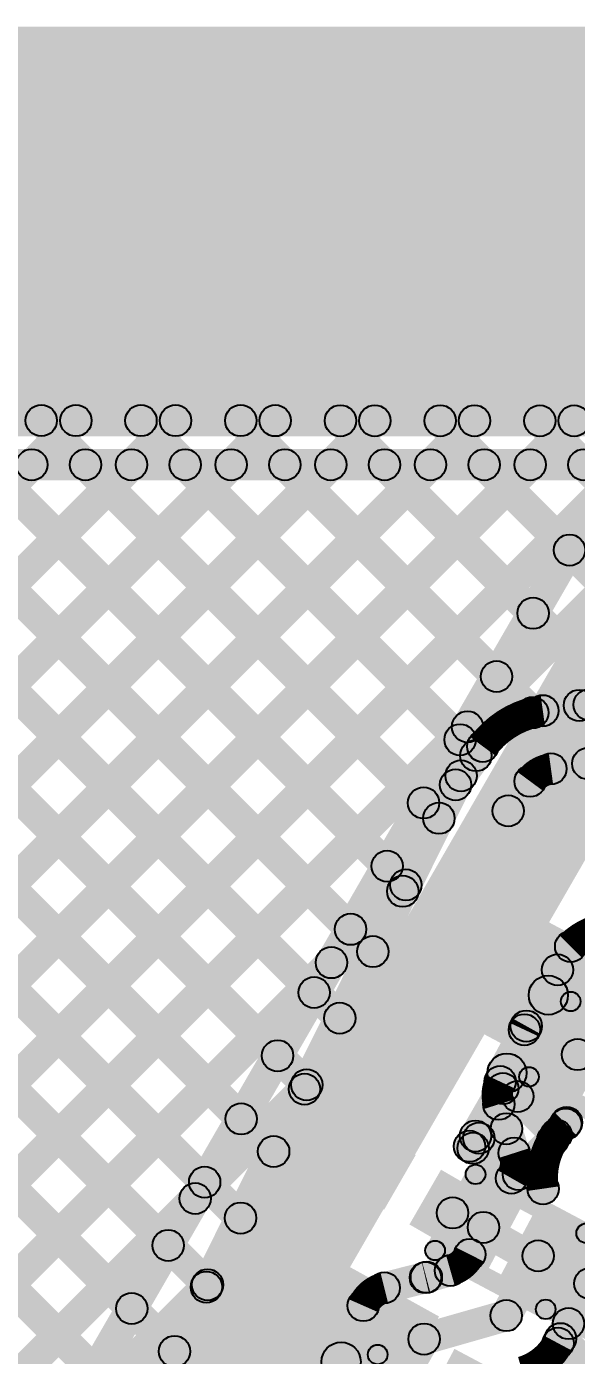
# Model space of a CAD drawing. Header units: millimetres. Extents: x 2.72 to 4.82, y 2.46 to 3.29.
# Drawn here: x 3.0974 to 3.2379, y 2.9477 to 3.287 of the extents above; entities that cross this region are included whole.
import ezdxf

# ---------------------------------------------------------------- set-up
doc = ezdxf.new("R2010")
doc.units = ezdxf.units.MM
doc.header["$MEASUREMENT"] = 0
for name, color, linetype in [('BottomLayer', 5, 'Continuous'), ('BottomPaste', 16, 'Continuous'), ('BottomSolder', 6, 'Continuous'), ('TopLayer', 1, 'Continuous'), ('TopOverlay', 2, 'Continuous'), ('TopPaste', 8, 'Continuous'), ('TopSolder', 216, 'Continuous')]:
    doc.layers.add(name, color=color, linetype=linetype)

# ---------------------------------------------------------------- blocks, each defined once
blk = doc.blocks.new('CAP_0201_B_29')
at = {"layer": 'BottomLayer'}
for points in [[(-0.01772, 0.00591), (-0.00591, 0.00591), (-0.00591, -0.00591), (-0.01772, -0.00591)], [(0.00591, 0.00591), (0.01772, 0.00591), (0.01772, -0.00591), (0.00591, -0.00591)]]:
    blk.add_hatch(color=5, dxfattribs=at).paths.add_polyline_path(points)
at = {"layer": 'BottomPaste'}
for points in [[(-0.01772, 0.00591), (-0.00591, 0.00591), (-0.00591, -0.00591), (-0.01772, -0.00591)], [(0.00591, 0.00591), (0.01772, 0.00591), (0.01772, -0.00591), (0.00591, -0.00591)]]:
    blk.add_hatch(color=16, dxfattribs=at).paths.add_polyline_path(points)
at = {"layer": 'BottomSolder'}
for points in [[(-0.01988, 0.00807), (-0.00374, 0.00807), (-0.00374, -0.00807), (-0.01988, -0.00807)], [(0.00374, 0.00807), (0.01988, 0.00807), (0.01988, -0.00807), (0.00374, -0.00807)]]:
    blk.add_hatch(color=6, dxfattribs=at).paths.add_polyline_path(points)
blk = doc.blocks.new('CAP_0201_B_30')
at = {"layer": 'BottomLayer'}
for points in [[(-0.01772, 0.00591), (-0.00591, 0.00591), (-0.00591, -0.00591), (-0.01772, -0.00591)], [(0.00591, 0.00591), (0.01772, 0.00591), (0.01772, -0.00591), (0.00591, -0.00591)]]:
    blk.add_hatch(color=5, dxfattribs=at).paths.add_polyline_path(points)
at = {"layer": 'BottomPaste'}
for points in [[(-0.01772, 0.00591), (-0.00591, 0.00591), (-0.00591, -0.00591), (-0.01772, -0.00591)], [(0.00591, 0.00591), (0.01772, 0.00591), (0.01772, -0.00591), (0.00591, -0.00591)]]:
    blk.add_hatch(color=16, dxfattribs=at).paths.add_polyline_path(points)
at = {"layer": 'BottomSolder'}
for points in [[(-0.01988, 0.00807), (-0.00374, 0.00807), (-0.00374, -0.00807), (-0.01988, -0.00807)], [(0.00374, 0.00807), (0.01988, 0.00807), (0.01988, -0.00807), (0.00374, -0.00807)]]:
    blk.add_hatch(color=6, dxfattribs=at).paths.add_polyline_path(points)
blk = doc.blocks.new('R__0402_B_65')
at = {"layer": 'BottomLayer'}
for points in [[(-0.0095, 0.0125), (-0.0095, -0.0125), (-0.0275, -0.0125), (-0.0275, 0.0125)], [(0.0275, 0.0125), (0.0275, -0.0125), (0.0095, -0.0125), (0.0095, 0.0125)]]:
    blk.add_hatch(color=5, dxfattribs=at).paths.add_polyline_path(points)
at = {"layer": 'BottomPaste'}
for points in [[(-0.0095, 0.0125), (-0.0095, -0.0125), (-0.0275, -0.0125), (-0.0275, 0.0125)], [(0.0275, 0.0125), (0.0275, -0.0125), (0.0095, -0.0125), (0.0095, 0.0125)]]:
    blk.add_hatch(color=16, dxfattribs=at).paths.add_polyline_path(points)
at = {"layer": 'BottomSolder'}
for points in [[(-0.0055, 0.0165), (-0.0055, -0.0165), (-0.0315, -0.0165), (-0.0315, 0.0165)], [(0.0315, 0.0165), (0.0315, -0.0165), (0.0055, -0.0165), (0.0055, 0.0165)]]:
    blk.add_hatch(color=6, dxfattribs=at).paths.add_polyline_path(points)
blk = doc.blocks.new('R__0402_B_66')
at = {"layer": 'BottomLayer'}
for points in [[(-0.0095, 0.0125), (-0.0095, -0.0125), (-0.0275, -0.0125), (-0.0275, 0.0125)], [(0.0275, 0.0125), (0.0275, -0.0125), (0.0095, -0.0125), (0.0095, 0.0125)]]:
    blk.add_hatch(color=5, dxfattribs=at).paths.add_polyline_path(points)
at = {"layer": 'BottomPaste'}
for points in [[(-0.0095, 0.0125), (-0.0095, -0.0125), (-0.0275, -0.0125), (-0.0275, 0.0125)], [(0.0275, 0.0125), (0.0275, -0.0125), (0.0095, -0.0125), (0.0095, 0.0125)]]:
    blk.add_hatch(color=16, dxfattribs=at).paths.add_polyline_path(points)
at = {"layer": 'BottomSolder'}
for points in [[(-0.0055, 0.0165), (-0.0055, -0.0165), (-0.0315, -0.0165), (-0.0315, 0.0165)], [(0.0315, 0.0165), (0.0315, -0.0165), (0.0055, -0.0165), (0.0055, 0.0165)]]:
    blk.add_hatch(color=6, dxfattribs=at).paths.add_polyline_path(points)
blk = doc.blocks.new('LED_0201_129')
at = {"layer": 'TopLayer'}
for points in [[(-0.01181, 0.00689), (-0.00394, 0.00689), (-0.00394, -0.00689), (-0.01181, -0.00689)], [(0.00394, 0.00689), (0.01181, 0.00689), (0.01181, -0.00689), (0.00394, -0.00689)]]:
    blk.add_hatch(color=1, dxfattribs=at).paths.add_polyline_path(points)
at = {"layer": 'TopOverlay'}
h = blk.add_hatch(color=2, dxfattribs=at)
edge = h.paths.add_edge_path()
edge.add_arc((-0.016, 0.011), 0.0025, 0, 360)
h = blk.add_hatch(color=2, dxfattribs=at)
edge = h.paths.add_edge_path()
edge.add_arc((-0.016, 0.011), 0.0025, 0, 360)
for points in [[(-0.0135, -0.011), (-0.0185, -0.011), (-0.0185, 0.011), (-0.0135, 0.011)], [(-0.016, 0.0085), (-0.016, 0.0135), (0.016, 0.0135), (0.016, 0.0085)], [(0.013, -0.011), (0.017, -0.011), (0.017, 0.011), (0.013, 0.011)], [(0.016, -0.013), (0.029, -0.013), (0.029, 0.013), (0.016, 0.013)], [(-0.016, -0.0135), (-0.016, -0.0085), (0.016, -0.0085), (0.016, -0.0135)]]:
    blk.add_hatch(color=2, dxfattribs=at).paths.add_polyline_path(points)
h = blk.add_hatch(color=2, dxfattribs=at)
edge = h.paths.add_edge_path()
edge.add_arc((0.016, 0.011), 0.0025, 0, 360)
h = blk.add_hatch(color=2, dxfattribs=at)
edge = h.paths.add_edge_path()
edge.add_arc((-0.016, -0.011), 0.0025, 0, 360)
h = blk.add_hatch(color=2, dxfattribs=at)
edge = h.paths.add_edge_path()
edge.add_arc((-0.016, -0.011), 0.0025, 0, 360)
h = blk.add_hatch(color=2, dxfattribs=at)
edge = h.paths.add_edge_path()
edge.add_arc((0.016, -0.011), 0.0025, 0, 360)
at = {"layer": 'TopPaste'}
for points in [[(-0.01181, 0.00689), (-0.00394, 0.00689), (-0.00394, -0.00689), (-0.01181, -0.00689)], [(0.00394, 0.00689), (0.01181, 0.00689), (0.01181, -0.00689), (0.00394, -0.00689)]]:
    blk.add_hatch(color=8, dxfattribs=at).paths.add_polyline_path(points)
at = {"layer": 'TopSolder'}
for points in [[(-0.01398, 0.00906), (-0.00177, 0.00906), (-0.00177, -0.00906), (-0.01398, -0.00906)], [(0.00177, 0.00906), (0.01398, 0.00906), (0.01398, -0.00906), (0.00177, -0.00906)]]:
    blk.add_hatch(color=216, dxfattribs=at).paths.add_polyline_path(points)
at = {"layer": 'TopOverlay'}
for centre in [(-0.016, 0.011), (-0.016, 0.011), (0.016, 0.011), (-0.016, -0.011), (-0.016, -0.011), (0.016, -0.011)]:
    blk.add_circle(centre, 0.0025, dxfattribs=at)
blk = doc.blocks.new('LED_0201_130')
at = {"layer": 'TopLayer'}
for points in [[(-0.01181, 0.00689), (-0.00394, 0.00689), (-0.00394, -0.00689), (-0.01181, -0.00689)], [(0.00394, 0.00689), (0.01181, 0.00689), (0.01181, -0.00689), (0.00394, -0.00689)]]:
    blk.add_hatch(color=1, dxfattribs=at).paths.add_polyline_path(points)
at = {"layer": 'TopOverlay'}
h = blk.add_hatch(color=2, dxfattribs=at)
edge = h.paths.add_edge_path()
edge.add_arc((-0.016, 0.011), 0.0025, 0, 360)
h = blk.add_hatch(color=2, dxfattribs=at)
edge = h.paths.add_edge_path()
edge.add_arc((-0.016, 0.011), 0.0025, 0, 360)
for points in [[(-0.0135, -0.011), (-0.0185, -0.011), (-0.0185, 0.011), (-0.0135, 0.011)], [(-0.016, 0.0085), (-0.016, 0.0135), (0.016, 0.0135), (0.016, 0.0085)], [(0.013, -0.011), (0.017, -0.011), (0.017, 0.011), (0.013, 0.011)], [(0.016, -0.013), (0.029, -0.013), (0.029, 0.013), (0.016, 0.013)], [(-0.016, -0.0135), (-0.016, -0.0085), (0.016, -0.0085), (0.016, -0.0135)]]:
    blk.add_hatch(color=2, dxfattribs=at).paths.add_polyline_path(points)
h = blk.add_hatch(color=2, dxfattribs=at)
edge = h.paths.add_edge_path()
edge.add_arc((0.016, 0.011), 0.0025, 0, 360)
h = blk.add_hatch(color=2, dxfattribs=at)
edge = h.paths.add_edge_path()
edge.add_arc((-0.016, -0.011), 0.0025, 0, 360)
h = blk.add_hatch(color=2, dxfattribs=at)
edge = h.paths.add_edge_path()
edge.add_arc((-0.016, -0.011), 0.0025, 0, 360)
h = blk.add_hatch(color=2, dxfattribs=at)
edge = h.paths.add_edge_path()
edge.add_arc((0.016, -0.011), 0.0025, 0, 360)
at = {"layer": 'TopPaste'}
for points in [[(-0.01181, 0.00689), (-0.00394, 0.00689), (-0.00394, -0.00689), (-0.01181, -0.00689)], [(0.00394, 0.00689), (0.01181, 0.00689), (0.01181, -0.00689), (0.00394, -0.00689)]]:
    blk.add_hatch(color=8, dxfattribs=at).paths.add_polyline_path(points)
at = {"layer": 'TopSolder'}
for points in [[(-0.01398, 0.00906), (-0.00177, 0.00906), (-0.00177, -0.00906), (-0.01398, -0.00906)], [(0.00177, 0.00906), (0.01398, 0.00906), (0.01398, -0.00906), (0.00177, -0.00906)]]:
    blk.add_hatch(color=216, dxfattribs=at).paths.add_polyline_path(points)
at = {"layer": 'TopOverlay'}
for centre in [(-0.016, 0.011), (-0.016, 0.011), (0.016, 0.011), (-0.016, -0.011), (-0.016, -0.011), (0.016, -0.011)]:
    blk.add_circle(centre, 0.0025, dxfattribs=at)
blk = doc.blocks.new('LED_0201_131')
at = {"layer": 'TopLayer'}
for points in [[(-0.01181, 0.00689), (-0.00394, 0.00689), (-0.00394, -0.00689), (-0.01181, -0.00689)], [(0.00394, 0.00689), (0.01181, 0.00689), (0.01181, -0.00689), (0.00394, -0.00689)]]:
    blk.add_hatch(color=1, dxfattribs=at).paths.add_polyline_path(points)
at = {"layer": 'TopOverlay'}
h = blk.add_hatch(color=2, dxfattribs=at)
edge = h.paths.add_edge_path()
edge.add_arc((-0.016, 0.011), 0.0025, 0, 360)
h = blk.add_hatch(color=2, dxfattribs=at)
edge = h.paths.add_edge_path()
edge.add_arc((-0.016, 0.011), 0.0025, 0, 360)
for points in [[(-0.0135, -0.011), (-0.0185, -0.011), (-0.0185, 0.011), (-0.0135, 0.011)], [(-0.016, 0.0085), (-0.016, 0.0135), (0.016, 0.0135), (0.016, 0.0085)], [(0.013, -0.011), (0.017, -0.011), (0.017, 0.011), (0.013, 0.011)], [(0.016, -0.013), (0.029, -0.013), (0.029, 0.013), (0.016, 0.013)], [(-0.016, -0.0135), (-0.016, -0.0085), (0.016, -0.0085), (0.016, -0.0135)]]:
    blk.add_hatch(color=2, dxfattribs=at).paths.add_polyline_path(points)
h = blk.add_hatch(color=2, dxfattribs=at)
edge = h.paths.add_edge_path()
edge.add_arc((0.016, 0.011), 0.0025, 0, 360)
h = blk.add_hatch(color=2, dxfattribs=at)
edge = h.paths.add_edge_path()
edge.add_arc((-0.016, -0.011), 0.0025, 0, 360)
h = blk.add_hatch(color=2, dxfattribs=at)
edge = h.paths.add_edge_path()
edge.add_arc((-0.016, -0.011), 0.0025, 0, 360)
h = blk.add_hatch(color=2, dxfattribs=at)
edge = h.paths.add_edge_path()
edge.add_arc((0.016, -0.011), 0.0025, 0, 360)
at = {"layer": 'TopPaste'}
for points in [[(-0.01181, 0.00689), (-0.00394, 0.00689), (-0.00394, -0.00689), (-0.01181, -0.00689)], [(0.00394, 0.00689), (0.01181, 0.00689), (0.01181, -0.00689), (0.00394, -0.00689)]]:
    blk.add_hatch(color=8, dxfattribs=at).paths.add_polyline_path(points)
at = {"layer": 'TopSolder'}
for points in [[(-0.01398, 0.00906), (-0.00177, 0.00906), (-0.00177, -0.00905), (-0.01398, -0.00905)], [(0.00177, 0.00905), (0.01398, 0.00905), (0.01398, -0.00906), (0.00177, -0.00906)]]:
    blk.add_hatch(color=216, dxfattribs=at).paths.add_polyline_path(points)
at = {"layer": 'TopOverlay'}
for centre in [(-0.016, 0.011), (-0.016, 0.011), (0.016, 0.011), (-0.016, -0.011), (-0.016, -0.011), (0.016, -0.011)]:
    blk.add_circle(centre, 0.0025, dxfattribs=at)

msp = doc.modelspace()

# ---------------------------------------------------------------- hatches: boundary and pattern name
at = {"layer": 'BottomLayer'}
for points in [[(2.72, 3.18612), (4.81064, 3.18612), (4.81064, 3.287), (2.72, 3.287)], [(3.31403, 3.20232), (3.28631, 3.21832), (3.009, 2.738), (3.03671, 2.722)], [(2.8626, 3.17112), (2.8626, 3.17912), (3.24867, 3.17912), (3.24867, 3.17112)], [(2.88054, 3.17229), (2.8862, 3.17795), (3.11779, 2.94636), (3.11213, 2.9407)], [(2.906, 3.17229), (2.91166, 3.17795), (3.12711, 2.9625), (3.12145, 2.95684)], [(2.91654, 2.98725), (2.91089, 2.99291), (3.09592, 3.17795), (3.10158, 3.17229)], [(2.92562, 2.97088), (2.91997, 2.97653), (3.12138, 3.17795), (3.12704, 3.17229)], [(2.9347, 2.9545), (2.92904, 2.96016), (3.14683, 3.17795), (3.15249, 3.17229)], [(2.93146, 3.17229), (2.93711, 3.17795), (3.13642, 2.97863), (3.13077, 2.97298)], [(2.94378, 2.93812), (2.93812, 2.94378), (3.17229, 3.17795), (3.17795, 3.17229)], [(2.95286, 2.92174), (2.9472, 2.9274), (3.19775, 3.17795), (3.2034, 3.17229)], [(2.96194, 2.90537), (2.95628, 2.91102), (3.2232, 3.17795), (3.22886, 3.17229)], [(2.95691, 3.17229), (2.96257, 3.17795), (3.14574, 2.99477), (3.14008, 2.98912)], [(2.98237, 3.17229), (2.98802, 3.17795), (3.15506, 3.01091), (3.1494, 3.00525)], [(3.00782, 3.17229), (3.01348, 3.17795), (3.16438, 3.02705), (3.15872, 3.02139)], [(3.03328, 3.17229), (3.03894, 3.17795), (3.17369, 3.04319), (3.16804, 3.03753)], [(3.05873, 3.17229), (3.06439, 3.17795), (3.18301, 3.05933), (3.17735, 3.05367)], [(3.08719, 2.88742), (3.08026, 2.89142), (3.2452, 3.17712), (3.25213, 3.17312)], [(3.08419, 3.17229), (3.08985, 3.17795), (3.19233, 3.07546), (3.18667, 3.06981)], [(3.10965, 3.17229), (3.1153, 3.17795), (3.20165, 3.0916), (3.19599, 3.08595)], [(3.1351, 3.17229), (3.14076, 3.17795), (3.21096, 3.10774), (3.20531, 3.10208)], [(3.16056, 3.17229), (3.16621, 3.17795), (3.22028, 3.12388), (3.21462, 3.11822)], [(3.18601, 3.17229), (3.19167, 3.17795), (3.2296, 3.14002), (3.22394, 3.13436)], [(3.21147, 3.17229), (3.21713, 3.17795), (3.23892, 3.15616), (3.23326, 3.1505)], [(3.23692, 3.17229), (3.24258, 3.17795), (3.24823, 3.17229), (3.24258, 3.16664)], [(2.99307, 2.91104), (2.98741, 2.9167), (3.24199, 3.17128), (3.24765, 3.16562)], [(3.01031, 2.90283), (3.00466, 2.90849), (3.20722, 3.11105), (3.21287, 3.10539)], [(3.20901, 3.03651), (3.237, 3.021), (3.24999, 3.04443), (3.222, 3.05994)], [(3.04064, 2.90771), (3.03499, 2.91336), (3.17244, 3.05082), (3.1781, 3.04516)], [(3.22452, 3.01747), (3.21569, 3.02217), (3.22625, 3.04203), (3.23508, 3.03734)], [(3.21553, 3.00171), (3.2086, 3.00571), (3.2156, 3.01784), (3.22253, 3.01384)], [(3.21719, 3.01231), (3.22094, 3.01937), (3.23723, 3.01071), (3.23348, 3.00365)], [(3.22003, 3.011), (3.22568, 3.01665), (3.2355, 3.00684), (3.22984, 3.00118)], [(3.21403, 2.99911), (3.2071, 3.00311), (3.2086, 3.00571), (3.21553, 3.00171)], [(3.21493, 2.99859), (3.208, 3.00259), (3.2095, 3.00519), (3.21643, 3.00119)], [(3.20946, 2.99713), (3.21346, 3.00406), (3.23132, 2.99375), (3.22732, 2.98682)], [(3.22585, 2.99109), (3.22019, 2.99675), (3.22899, 3.00555), (3.23465, 2.99989)], [(3.06903, 2.91064), (3.06337, 2.9163), (3.13767, 2.99059), (3.14333, 2.98493)], [(3.20426, 2.98061), (3.2082, 2.98757), (3.24897, 2.96448), (3.24503, 2.95752)], [(3.15743, 2.94191), (3.18542, 2.9264), (3.20275, 2.95766), (3.17476, 2.97317)], [(3.17161, 2.92386), (3.16278, 2.92856), (3.17335, 2.94843), (3.18218, 2.94373)]]:
    msp.add_hatch(color=5, dxfattribs=at).paths.add_polyline_path(points)
h = msp.add_hatch(color=5, dxfattribs=at)
edge = h.paths.add_edge_path()
edge.add_arc((3.09875, 3.17512), 0.004, 0, 360)
h = msp.add_hatch(color=5, dxfattribs=at)
edge = h.paths.add_edge_path()
edge.add_arc((3.11247, 3.17512), 0.004, 0, 360)
h = msp.add_hatch(color=5, dxfattribs=at)
edge = h.paths.add_edge_path()
edge.add_arc((3.12421, 3.17512), 0.004, 0, 360)
h = msp.add_hatch(color=5, dxfattribs=at)
edge = h.paths.add_edge_path()
edge.add_arc((3.13793, 3.17512), 0.004, 0, 360)
h = msp.add_hatch(color=5, dxfattribs=at)
edge = h.paths.add_edge_path()
edge.add_arc((3.14966, 3.17512), 0.004, 0, 360)
h = msp.add_hatch(color=5, dxfattribs=at)
edge = h.paths.add_edge_path()
edge.add_arc((3.16339, 3.17512), 0.004, 0, 360)
h = msp.add_hatch(color=5, dxfattribs=at)
edge = h.paths.add_edge_path()
edge.add_arc((3.17512, 3.17512), 0.004, 0, 360)
h = msp.add_hatch(color=5, dxfattribs=at)
edge = h.paths.add_edge_path()
edge.add_arc((3.18884, 3.17512), 0.004, 0, 360)
h = msp.add_hatch(color=5, dxfattribs=at)
edge = h.paths.add_edge_path()
edge.add_arc((3.20057, 3.17512), 0.004, 0, 360)
h = msp.add_hatch(color=5, dxfattribs=at)
edge = h.paths.add_edge_path()
edge.add_arc((3.2143, 3.17512), 0.004, 0, 360)
h = msp.add_hatch(color=5, dxfattribs=at)
edge = h.paths.add_edge_path()
edge.add_arc((3.22603, 3.17512), 0.004, 0, 360)
h = msp.add_hatch(color=5, dxfattribs=at)
edge = h.paths.add_edge_path()
edge.add_arc((3.23975, 3.17512), 0.004, 0, 360)
h = msp.add_hatch(color=5, dxfattribs=at)
edge = h.paths.add_edge_path()
edge.add_arc((3.23609, 3.15333), 0.004, 0, 360)
h = msp.add_hatch(color=5, dxfattribs=at)
edge = h.paths.add_edge_path()
edge.add_arc((3.22677, 3.13719), 0.004, 0, 360)
h = msp.add_hatch(color=5, dxfattribs=at)
edge = h.paths.add_edge_path()
edge.add_arc((3.21745, 3.12105), 0.004, 0, 360)
h = msp.add_hatch(color=5, dxfattribs=at)
edge = h.paths.add_edge_path()
edge.add_arc((3.21004, 3.10822), 0.004, 0, 360)
h = msp.add_hatch(color=5, dxfattribs=at)
edge = h.paths.add_edge_path()
edge.add_arc((3.20813, 3.10491), 0.004, 0, 360)
h = msp.add_hatch(color=5, dxfattribs=at)
edge = h.paths.add_edge_path()
edge.add_arc((3.19882, 3.08877), 0.004, 0, 360)
h = msp.add_hatch(color=5, dxfattribs=at)
edge = h.paths.add_edge_path()
edge.add_arc((3.1895, 3.07264), 0.004, 0, 360)
h = msp.add_hatch(color=5, dxfattribs=at)
edge = h.paths.add_edge_path()
edge.add_arc((3.18018, 3.0565), 0.004, 0, 360)
h = msp.add_hatch(color=5, dxfattribs=at)
edge = h.paths.add_edge_path()
edge.add_arc((3.17527, 3.04799), 0.004, 0, 360)
h = msp.add_hatch(color=5, dxfattribs=at)
edge = h.paths.add_edge_path()
edge.add_arc((3.17086, 3.04036), 0.004, 0, 360)
h = msp.add_hatch(color=5, dxfattribs=at)
edge = h.paths.add_edge_path()
edge.add_arc((3.23067, 3.03969), 0.005, 0, 360)
h = msp.add_hatch(color=5, dxfattribs=at)
edge = h.paths.add_edge_path()
edge.add_arc((3.16155, 3.02422), 0.004, 0, 360)
h = msp.add_hatch(color=5, dxfattribs=at)
edge = h.paths.add_edge_path()
edge.add_arc((3.2201, 3.01982), 0.005, 0, 360)
h = msp.add_hatch(color=5, dxfattribs=at)
edge = h.paths.add_edge_path()
edge.add_arc((3.21907, 3.01584), 0.004, 0, 360)
h = msp.add_hatch(color=5, dxfattribs=at)
edge = h.paths.add_edge_path()
edge.add_arc((3.21907, 3.01584), 0.004, 0, 360)
h = msp.add_hatch(color=5, dxfattribs=at)
edge = h.paths.add_edge_path()
edge.add_arc((3.22286, 3.01382), 0.004, 0, 360)
h = msp.add_hatch(color=5, dxfattribs=at)
edge = h.paths.add_edge_path()
edge.add_arc((3.15223, 3.00808), 0.004, 0, 360)
h = msp.add_hatch(color=5, dxfattribs=at)
edge = h.paths.add_edge_path()
edge.add_arc((3.23511, 3.00679), 0.004, 0, 360)
h = msp.add_hatch(color=5, dxfattribs=at)
edge = h.paths.add_edge_path()
edge.add_arc((3.23535, 3.00718), 0.004, 0, 360)
h = msp.add_hatch(color=5, dxfattribs=at)
edge = h.paths.add_edge_path()
edge.add_arc((3.21206, 3.00371), 0.004, 0, 360)
h = msp.add_hatch(color=5, dxfattribs=at)
edge = h.paths.add_edge_path()
edge.add_arc((3.21206, 3.00371), 0.004, 0, 360)
h = msp.add_hatch(color=5, dxfattribs=at)
edge = h.paths.add_edge_path()
edge.add_arc((3.21296, 3.00319), 0.004, 0, 360)
h = msp.add_hatch(color=5, dxfattribs=at)
edge = h.paths.add_edge_path()
edge.add_arc((3.23182, 3.00272), 0.004, 0, 360)
h = msp.add_hatch(color=5, dxfattribs=at)
edge = h.paths.add_edge_path()
edge.add_arc((3.23267, 3.00401), 0.004, 0, 360)
h = msp.add_hatch(color=5, dxfattribs=at)
edge = h.paths.add_edge_path()
edge.add_arc((3.21056, 3.00111), 0.004, 0, 360)
h = msp.add_hatch(color=5, dxfattribs=at)
edge = h.paths.add_edge_path()
edge.add_arc((3.21146, 3.00059), 0.004, 0, 360)
h = msp.add_hatch(color=5, dxfattribs=at)
edge = h.paths.add_edge_path()
edge.add_arc((3.21146, 3.00059), 0.004, 0, 360)
h = msp.add_hatch(color=5, dxfattribs=at)
edge = h.paths.add_edge_path()
edge.add_arc((3.22302, 2.99392), 0.004, 0, 360)
h = msp.add_hatch(color=5, dxfattribs=at)
edge = h.paths.add_edge_path()
edge.add_arc((3.14291, 2.99194), 0.004, 0, 360)
h = msp.add_hatch(color=5, dxfattribs=at)
edge = h.paths.add_edge_path()
edge.add_arc((3.22932, 2.99028), 0.004, 0, 360)
h = msp.add_hatch(color=5, dxfattribs=at)
edge = h.paths.add_edge_path()
edge.add_arc((3.22932, 2.99028), 0.004, 0, 360)
h = msp.add_hatch(color=5, dxfattribs=at)
edge = h.paths.add_edge_path()
edge.add_arc((3.1405, 2.98776), 0.004, 0, 360)
h = msp.add_hatch(color=5, dxfattribs=at)
edge = h.paths.add_edge_path()
edge.add_arc((3.20623, 2.98409), 0.004, 0, 360)
h = msp.add_hatch(color=5, dxfattribs=at)
edge = h.paths.add_edge_path()
edge.add_arc((3.13359, 2.97581), 0.004, 0, 360)
h = msp.add_hatch(color=5, dxfattribs=at)
edge = h.paths.add_edge_path()
edge.add_arc((3.12428, 2.95967), 0.004, 0, 360)
h = msp.add_hatch(color=5, dxfattribs=at)
edge = h.paths.add_edge_path()
edge.add_arc((3.17776, 2.94608), 0.005, 0, 360)
at = {"layer": 'TopLayer'}
for points in [[(2.86831, 3.18251), (2.86831, 3.19051), (4.66796, 3.18973), (4.66796, 3.18173)], [(2.86915, 3.18368), (2.87481, 3.18934), (3.12959, 2.93455), (3.12394, 2.9289)], [(2.87987, 2.95058), (2.87421, 2.95623), (3.10721, 3.18923), (3.11287, 3.18358)], [(2.89462, 3.18367), (2.90028, 3.18933), (3.13803, 2.95157), (3.13238, 2.94591)], [(2.90046, 2.94572), (2.89481, 2.95138), (3.13265, 3.18922), (3.13831, 3.18356)], [(2.91267, 2.93247), (2.90701, 2.93813), (3.1581, 3.18921), (3.16376, 3.18355)], [(2.92152, 2.91587), (2.91587, 2.92152), (3.18354, 3.1892), (3.1892, 3.18354)], [(2.92287, 2.89176), (2.91722, 2.89742), (3.20899, 3.18919), (3.21464, 3.18353)], [(2.92009, 3.18366), (2.92574, 3.18931), (3.14648, 2.96858), (3.14082, 2.96293)], [(2.92623, 2.86966), (2.92057, 2.87531), (3.23443, 3.18918), (3.24009, 3.18352)], [(2.94555, 3.18365), (2.95121, 3.1893), (3.15492, 2.9856), (3.14926, 2.97994)], [(2.97102, 3.18363), (2.97668, 3.18929), (3.16336, 3.00261), (3.1577, 2.99695)], [(2.99307, 2.91104), (2.98741, 2.9167), (3.25988, 3.18917), (3.26553, 3.18351)], [(2.99649, 3.18362), (3.00214, 3.18928), (3.1718, 3.01962), (3.16614, 3.01397)], [(3.01031, 2.90283), (3.00466, 2.90849), (3.28532, 3.18915), (3.29098, 3.1835)], [(3.02195, 3.18361), (3.02761, 3.18927), (3.18024, 3.03664), (3.17459, 3.03098)], [(3.04742, 3.1836), (3.05308, 3.18926), (3.18869, 3.05365), (3.18303, 3.04799)], [(3.07289, 3.18359), (3.07855, 3.18925), (3.19713, 3.07067), (3.19147, 3.06501)], [(3.09836, 3.18358), (3.10401, 3.18924), (3.20557, 3.08768), (3.19991, 3.08202)], [(3.12382, 3.18357), (3.12948, 3.18923), (3.21502, 3.10368), (3.20937, 3.09802)], [(3.14929, 3.18356), (3.15495, 3.18921), (3.22951, 3.11465), (3.22385, 3.10899)], [(3.17476, 3.18355), (3.18041, 3.1892), (3.25269, 3.11693), (3.24703, 3.11127)], [(3.20022, 3.18354), (3.20588, 3.18919), (3.27503, 3.12004), (3.26937, 3.11439)], [(3.22569, 3.18352), (3.23135, 3.18918), (3.28391, 3.13661), (3.27826, 3.13096)], [(3.22984, 3.10837), (3.22871, 3.11629), (3.23803, 3.11763), (3.23916, 3.10971)], [(3.2116, 3.09331), (3.20516, 3.09806), (3.21071, 3.10557), (3.21714, 3.10081)], [(3.23192, 3.09352), (3.23078, 3.10144), (3.24018, 3.10278), (3.24131, 3.09486)], [(3.05378, 2.77563), (3.04661, 2.77918), (3.20341, 3.09519), (3.21057, 3.09164)], [(3.22364, 3.08437), (3.21721, 3.08912), (3.22279, 3.09668), (3.22923, 3.09193)], [(3.06721, 2.76896), (3.06005, 2.77252), (3.21684, 3.08852), (3.22401, 3.08497)], [(3.04064, 2.90771), (3.03499, 2.91336), (3.19066, 3.06904), (3.19632, 3.06339)], [(3.23651, 3.04419), (3.22954, 3.04811), (3.23289, 3.05408), (3.23987, 3.05016)], [(3.22855, 3.02986), (3.22155, 3.03374), (3.22953, 3.0481), (3.23652, 3.04421)], [(3.24165, 3.02255), (3.23468, 3.02648), (3.23905, 3.03425), (3.24602, 3.03032)], [(3.22201, 3.01592), (3.21476, 3.0193), (3.22095, 3.03255), (3.22819, 3.02917)], [(3.06903, 2.91064), (3.06337, 2.9163), (3.1656, 3.01852), (3.17125, 3.01286)], [(3.21419, 3.01061), (3.22182, 3.01302), (3.22378, 3.0068), (3.21616, 3.00439)], [(3.21616, 3.00439), (3.22378, 3.0068), (3.22575, 3.00058), (3.21812, 2.99817)], [(3.21757, 2.97841), (3.21062, 2.98238), (3.21779, 2.99494), (3.22474, 2.99098)], [(3.21419, 2.97169), (3.20704, 2.97529), (3.21052, 2.98219), (3.21767, 2.97859)], [(3.23867, 2.953), (3.23301, 2.95865), (3.25302, 2.97866), (3.25868, 2.97301)], [(3.20062, 2.9638), (3.19842, 2.97149), (3.20457, 2.97325), (3.20677, 2.96556)], [(3.21419, 2.9717), (3.20703, 2.97528), (3.20704, 2.97528), (3.21419, 2.9717)], [(3.22346, 2.956), (3.2164, 2.95976), (3.22454, 2.975), (3.2316, 2.97124)], [(3.18975, 2.96107), (3.18781, 2.96883), (3.1983, 2.97146), (3.20025, 2.9637)], [(3.20059, 2.96379), (3.19843, 2.9715), (3.19844, 2.9715), (3.2006, 2.9638)], [(3.08384, 2.89999), (3.07818, 2.90565), (3.14053, 2.96799), (3.14618, 2.96233)], [(3.2367, 2.94893), (3.22964, 2.9527), (3.23777, 2.96794), (3.24483, 2.96417)], [(3.17665, 2.93536), (3.16934, 2.9386), (3.17975, 2.96205), (3.18706, 2.9588)], [(3.20003, 2.94803), (3.19783, 2.95573), (3.21883, 2.96173), (3.22103, 2.95403)], [(3.19258, 2.93243), (3.18561, 2.93635), (3.19545, 2.95384), (3.20242, 2.94992)], [(3.23096, 2.94915), (3.23662, 2.95481), (3.62665, 2.56477), (3.621, 2.55912)]]:
    msp.add_hatch(color=1, dxfattribs=at).paths.add_polyline_path(points)
h = msp.add_hatch(color=1, dxfattribs=at)
edge = h.paths.add_edge_path()
edge.add_arc((3.10118, 3.18641), 0.004, 0, 360)
h = msp.add_hatch(color=1, dxfattribs=at)
edge = h.paths.add_edge_path()
edge.add_arc((3.11004, 3.1864), 0.004, 0, 360)
h = msp.add_hatch(color=1, dxfattribs=at)
edge = h.paths.add_edge_path()
edge.add_arc((3.12665, 3.1864), 0.004, 0, 360)
h = msp.add_hatch(color=1, dxfattribs=at)
edge = h.paths.add_edge_path()
edge.add_arc((3.13548, 3.18639), 0.004, 0, 360)
h = msp.add_hatch(color=1, dxfattribs=at)
edge = h.paths.add_edge_path()
edge.add_arc((3.15212, 3.18639), 0.004, 0, 360)
h = msp.add_hatch(color=1, dxfattribs=at)
edge = h.paths.add_edge_path()
edge.add_arc((3.16093, 3.18638), 0.004, 0, 360)
h = msp.add_hatch(color=1, dxfattribs=at)
edge = h.paths.add_edge_path()
edge.add_arc((3.17758, 3.18637), 0.004, 0, 360)
h = msp.add_hatch(color=1, dxfattribs=at)
edge = h.paths.add_edge_path()
edge.add_arc((3.18637, 3.18637), 0.004, 0, 360)
h = msp.add_hatch(color=1, dxfattribs=at)
edge = h.paths.add_edge_path()
edge.add_arc((3.20305, 3.18636), 0.004, 0, 360)
h = msp.add_hatch(color=1, dxfattribs=at)
edge = h.paths.add_edge_path()
edge.add_arc((3.21182, 3.18636), 0.004, 0, 360)
h = msp.add_hatch(color=1, dxfattribs=at)
edge = h.paths.add_edge_path()
edge.add_arc((3.22852, 3.18635), 0.004, 0, 360)
h = msp.add_hatch(color=1, dxfattribs=at)
edge = h.paths.add_edge_path()
edge.add_arc((3.23726, 3.18635), 0.004, 0, 360)
h = msp.add_hatch(color=1, dxfattribs=at)
edge = h.paths.add_edge_path()
edge.add_arc((3.22668, 3.11182), 0.004, 0, 360)
h = msp.add_hatch(color=1, dxfattribs=at)
edge = h.paths.add_edge_path()
edge.add_arc((3.22927, 3.11233), 0.004, 0, 360)
h = msp.add_hatch(color=1, dxfattribs=at)
edge = h.paths.add_edge_path()
edge.add_arc((3.22927, 3.11233), 0.004, 0, 360)
h = msp.add_hatch(color=1, dxfattribs=at)
edge = h.paths.add_edge_path()
edge.add_arc((3.2386, 3.11367), 0.004, 0, 360)
h = msp.add_hatch(color=1, dxfattribs=at)
edge = h.paths.add_edge_path()
edge.add_arc((3.24112, 3.11384), 0.004, 0, 360)
h = msp.add_hatch(color=1, dxfattribs=at)
edge = h.paths.add_edge_path()
edge.add_arc((3.2122, 3.10085), 0.004, 0, 360)
h = msp.add_hatch(color=1, dxfattribs=at)
edge = h.paths.add_edge_path()
edge.add_arc((3.21392, 3.10319), 0.004, 0, 360)
h = msp.add_hatch(color=1, dxfattribs=at)
edge = h.paths.add_edge_path()
edge.add_arc((3.21395, 3.10322), 0.004, 0, 360)
h = msp.add_hatch(color=1, dxfattribs=at)
edge = h.paths.add_edge_path()
edge.add_arc((3.23135, 3.09748), 0.004, 0, 360)
h = msp.add_hatch(color=1, dxfattribs=at)
edge = h.paths.add_edge_path()
edge.add_arc((3.23135, 3.09748), 0.004, 0, 360)
h = msp.add_hatch(color=1, dxfattribs=at)
edge = h.paths.add_edge_path()
edge.add_arc((3.24074, 3.09882), 0.004, 0, 360)
h = msp.add_hatch(color=1, dxfattribs=at)
edge = h.paths.add_edge_path()
edge.add_arc((3.24074, 3.09882), 0.004, 0, 360)
h = msp.add_hatch(color=1, dxfattribs=at)
edge = h.paths.add_edge_path()
edge.add_arc((3.20838, 3.09569), 0.004, 0, 360)
h = msp.add_hatch(color=1, dxfattribs=at)
edge = h.paths.add_edge_path()
edge.add_arc((3.22601, 3.09431), 0.004, 0, 360)
h = msp.add_hatch(color=1, dxfattribs=at)
edge = h.paths.add_edge_path()
edge.add_arc((3.22601, 3.09431), 0.004, 0, 360)
h = msp.add_hatch(color=1, dxfattribs=at)
edge = h.paths.add_edge_path()
edge.add_arc((3.20699, 3.09341), 0.004, 0, 360)
h = msp.add_hatch(color=1, dxfattribs=at)
edge = h.paths.add_edge_path()
edge.add_arc((3.20274, 3.08485), 0.004, 0, 360)
h = msp.add_hatch(color=1, dxfattribs=at)
edge = h.paths.add_edge_path()
edge.add_arc((3.22043, 3.08675), 0.004, 0, 360)
h = msp.add_hatch(color=1, dxfattribs=at)
edge = h.paths.add_edge_path()
edge.add_arc((3.22043, 3.08675), 0.004, 0, 360)
h = msp.add_hatch(color=1, dxfattribs=at)
edge = h.paths.add_edge_path()
edge.add_arc((3.1943, 3.06784), 0.004, 0, 360)
h = msp.add_hatch(color=1, dxfattribs=at)
edge = h.paths.add_edge_path()
edge.add_arc((3.19349, 3.06621), 0.004, 0, 360)
h = msp.add_hatch(color=1, dxfattribs=at)
edge = h.paths.add_edge_path()
edge.add_arc((3.18586, 3.05082), 0.004, 0, 360)
h = msp.add_hatch(color=1, dxfattribs=at)
edge = h.paths.add_edge_path()
edge.add_arc((3.23638, 3.05212), 0.004, 0, 360)
h = msp.add_hatch(color=1, dxfattribs=at)
edge = h.paths.add_edge_path()
edge.add_arc((3.23638, 3.05212), 0.004, 0, 360)
h = msp.add_hatch(color=1, dxfattribs=at)
edge = h.paths.add_edge_path()
edge.add_arc((3.23303, 3.04615), 0.004, 0, 360)
h = msp.add_hatch(color=1, dxfattribs=at)
edge = h.paths.add_edge_path()
edge.add_arc((3.23303, 3.04615), 0.004, 0, 360)
h = msp.add_hatch(color=1, dxfattribs=at)
edge = h.paths.add_edge_path()
edge.add_arc((3.17741, 3.03381), 0.004, 0, 360)
h = msp.add_hatch(color=1, dxfattribs=at)
edge = h.paths.add_edge_path()
edge.add_arc((3.22457, 3.03086), 0.004, 0, 360)
h = msp.add_hatch(color=1, dxfattribs=at)
edge = h.paths.add_edge_path()
edge.add_arc((3.22457, 3.03086), 0.004, 0, 360)
h = msp.add_hatch(color=1, dxfattribs=at)
edge = h.paths.add_edge_path()
edge.add_arc((3.22505, 3.0318), 0.004, 0, 360)
h = msp.add_hatch(color=1, dxfattribs=at)
edge = h.paths.add_edge_path()
edge.add_arc((3.22505, 3.0318), 0.004, 0, 360)
h = msp.add_hatch(color=1, dxfattribs=at)
edge = h.paths.add_edge_path()
edge.add_arc((3.23816, 3.02451), 0.004, 0, 360)
h = msp.add_hatch(color=1, dxfattribs=at)
edge = h.paths.add_edge_path()
edge.add_arc((3.16897, 3.0168), 0.004, 0, 360)
h = msp.add_hatch(color=1, dxfattribs=at)
edge = h.paths.add_edge_path()
edge.add_arc((3.21838, 3.01761), 0.004, 0, 360)
h = msp.add_hatch(color=1, dxfattribs=at)
edge = h.paths.add_edge_path()
edge.add_arc((3.21838, 3.01761), 0.004, 0, 360)
h = msp.add_hatch(color=1, dxfattribs=at)
edge = h.paths.add_edge_path()
edge.add_arc((3.16842, 3.01569), 0.004, 0, 360)
h = msp.add_hatch(color=1, dxfattribs=at)
edge = h.paths.add_edge_path()
edge.add_arc((3.218, 3.01182), 0.004, 0, 360)
h = msp.add_hatch(color=1, dxfattribs=at)
edge = h.paths.add_edge_path()
edge.add_arc((3.218, 3.01182), 0.004, 0, 360)
h = msp.add_hatch(color=1, dxfattribs=at)
edge = h.paths.add_edge_path()
edge.add_arc((3.21997, 3.00559), 0.004, 0, 360)
h = msp.add_hatch(color=1, dxfattribs=at)
edge = h.paths.add_edge_path()
edge.add_arc((3.21997, 3.00559), 0.004, 0, 360)
h = msp.add_hatch(color=1, dxfattribs=at)
edge = h.paths.add_edge_path()
edge.add_arc((3.16053, 2.99978), 0.004, 0, 360)
h = msp.add_hatch(color=1, dxfattribs=at)
edge = h.paths.add_edge_path()
edge.add_arc((3.22194, 2.99937), 0.004, 0, 360)
h = msp.add_hatch(color=1, dxfattribs=at)
edge = h.paths.add_edge_path()
edge.add_arc((3.22194, 2.99937), 0.004, 0, 360)
h = msp.add_hatch(color=1, dxfattribs=at)
edge = h.paths.add_edge_path()
edge.add_arc((3.22127, 2.99296), 0.004, 0, 360)
h = msp.add_hatch(color=1, dxfattribs=at)
edge = h.paths.add_edge_path()
edge.add_arc((3.22127, 2.99296), 0.004, 0, 360)
h = msp.add_hatch(color=1, dxfattribs=at)
edge = h.paths.add_edge_path()
edge.add_arc((3.15209, 2.98277), 0.004, 0, 360)
h = msp.add_hatch(color=1, dxfattribs=at)
edge = h.paths.add_edge_path()
edge.add_arc((3.2141, 2.98039), 0.004, 0, 360)
h = msp.add_hatch(color=1, dxfattribs=at)
edge = h.paths.add_edge_path()
edge.add_arc((3.2141, 2.98039), 0.004, 0, 360)
h = msp.add_hatch(color=1, dxfattribs=at)
edge = h.paths.add_edge_path()
edge.add_arc((3.21062, 2.97349), 0.004, 0, 360)
h = msp.add_hatch(color=1, dxfattribs=at)
edge = h.paths.add_edge_path()
edge.add_arc((3.21061, 2.97349), 0.004, 0, 360)
h = msp.add_hatch(color=1, dxfattribs=at)
edge = h.paths.add_edge_path()
edge.add_arc((3.21062, 2.97349), 0.004, 0, 360)
h = msp.add_hatch(color=1, dxfattribs=at)
edge = h.paths.add_edge_path()
edge.add_arc((3.21061, 2.97349), 0.004, 0, 360)
h = msp.add_hatch(color=1, dxfattribs=at)
edge = h.paths.add_edge_path()
edge.add_arc((3.22807, 2.97312), 0.004, 0, 360)
h = msp.add_hatch(color=1, dxfattribs=at)
edge = h.paths.add_edge_path()
edge.add_arc((3.20567, 2.9694), 0.004, 0, 360)
h = msp.add_hatch(color=1, dxfattribs=at)
edge = h.paths.add_edge_path()
edge.add_arc((3.20567, 2.9694), 0.004, 0, 360)
h = msp.add_hatch(color=1, dxfattribs=at)
edge = h.paths.add_edge_path()
edge.add_arc((3.14335, 2.96516), 0.004, 0, 360)
h = msp.add_hatch(color=1, dxfattribs=at)
edge = h.paths.add_edge_path()
edge.add_arc((3.14365, 2.96575), 0.004, 0, 360)
h = msp.add_hatch(color=1, dxfattribs=at)
edge = h.paths.add_edge_path()
edge.add_arc((3.18878, 2.96495), 0.004, 0, 360)
h = msp.add_hatch(color=1, dxfattribs=at)
edge = h.paths.add_edge_path()
edge.add_arc((3.18878, 2.96495), 0.004, 0, 360)
h = msp.add_hatch(color=1, dxfattribs=at)
edge = h.paths.add_edge_path()
edge.add_arc((3.19927, 2.96758), 0.004, 0, 360)
h = msp.add_hatch(color=1, dxfattribs=at)
edge = h.paths.add_edge_path()
edge.add_arc((3.19927, 2.96758), 0.004, 0, 360)
h = msp.add_hatch(color=1, dxfattribs=at)
edge = h.paths.add_edge_path()
edge.add_arc((3.19951, 2.96764), 0.004, 0, 360)
h = msp.add_hatch(color=1, dxfattribs=at)
edge = h.paths.add_edge_path()
edge.add_arc((3.19951, 2.96764), 0.004, 0, 360)
h = msp.add_hatch(color=1, dxfattribs=at)
edge = h.paths.add_edge_path()
edge.add_arc((3.19952, 2.96765), 0.004, 0, 360)
h = msp.add_hatch(color=1, dxfattribs=at)
edge = h.paths.add_edge_path()
edge.add_arc((3.19952, 2.96765), 0.004, 0, 360)
h = msp.add_hatch(color=1, dxfattribs=at)
edge = h.paths.add_edge_path()
edge.add_arc((3.2413, 2.96606), 0.004, 0, 360)
h = msp.add_hatch(color=1, dxfattribs=at)
edge = h.paths.add_edge_path()
edge.add_arc((3.18341, 2.96042), 0.004, 0, 360)
h = msp.add_hatch(color=1, dxfattribs=at)
edge = h.paths.add_edge_path()
edge.add_arc((3.18341, 2.96042), 0.004, 0, 360)
h = msp.add_hatch(color=1, dxfattribs=at)
edge = h.paths.add_edge_path()
edge.add_arc((3.18341, 2.96042), 0.004, 0, 360)
h = msp.add_hatch(color=1, dxfattribs=at)
edge = h.paths.add_edge_path()
edge.add_arc((3.18341, 2.96042), 0.004, 0, 360)
h = msp.add_hatch(color=1, dxfattribs=at)
edge = h.paths.add_edge_path()
edge.add_arc((3.21993, 2.95788), 0.004, 0, 360)
h = msp.add_hatch(color=1, dxfattribs=at)
edge = h.paths.add_edge_path()
edge.add_arc((3.21993, 2.95788), 0.004, 0, 360)
h = msp.add_hatch(color=1, dxfattribs=at)
edge = h.paths.add_edge_path()
edge.add_arc((3.23584, 2.95583), 0.004, 0, 360)
h = msp.add_hatch(color=1, dxfattribs=at)
edge = h.paths.add_edge_path()
edge.add_arc((3.19893, 2.95188), 0.004, 0, 360)
h = msp.add_hatch(color=1, dxfattribs=at)
edge = h.paths.add_edge_path()
edge.add_arc((3.19893, 2.95188), 0.004, 0, 360)
h = msp.add_hatch(color=1, dxfattribs=at)
edge = h.paths.add_edge_path()
edge.add_arc((3.23379, 2.95198), 0.004, 0, 360)
h = msp.add_hatch(color=1, dxfattribs=at)
edge = h.paths.add_edge_path()
edge.add_arc((3.13521, 2.94874), 0.004, 0, 360)
h = msp.add_hatch(color=1, dxfattribs=at)
edge = h.paths.add_edge_path()
edge.add_arc((3.23317, 2.95082), 0.004, 0, 360)
h = msp.add_hatch(color=1, dxfattribs=at)
edge = h.paths.add_edge_path()
edge.add_arc((3.23317, 2.95082), 0.004, 0, 360)
h = msp.add_hatch(color=1, dxfattribs=at)
edge = h.paths.add_edge_path()
edge.add_arc((3.23317, 2.95082), 0.004, 0, 360)

# ---------------------------------------------------------------- linework, layer by layer
at = {"layer": 'BottomLayer', "const_width": 0.008}
msp.add_lwpolyline([(3.22932, 2.99028, -0.245689), (3.23511, 3.00679)], format="xyb", dxfattribs=at)
at = {"layer": 'BottomLayer'}
for centre, radius in [((3.09875, 3.17512), 0.004), ((3.11247, 3.17512), 0.004), ((3.12421, 3.17512), 0.004), ((3.13793, 3.17512), 0.004), ((3.14966, 3.17512), 0.004), ((3.16339, 3.17512), 0.004), ((3.17512, 3.17512), 0.004), ((3.18884, 3.17512), 0.004), ((3.20057, 3.17512), 0.004), ((3.2143, 3.17512), 0.004), ((3.22603, 3.17512), 0.004), ((3.23975, 3.17512), 0.004), ((3.23609, 3.15333), 0.004), ((3.22677, 3.13719), 0.004), ((3.21745, 3.12105), 0.004), ((3.21004, 3.10822), 0.004), ((3.20813, 3.10491), 0.004), ((3.19882, 3.08877), 0.004), ((3.1895, 3.07264), 0.004), ((3.18018, 3.0565), 0.004), ((3.17527, 3.04799), 0.004), ((3.17086, 3.04036), 0.004), ((3.23067, 3.03969), 0.005), ((3.16155, 3.02422), 0.004), ((3.2201, 3.01982), 0.005), ((3.21907, 3.01584), 0.004), ((3.21907, 3.01584), 0.004), ((3.22286, 3.01382), 0.004), ((3.15223, 3.00808), 0.004), ((3.23511, 3.00679), 0.004), ((3.23535, 3.00718), 0.004), ((3.21206, 3.00371), 0.004), ((3.21206, 3.00371), 0.004), ((3.21296, 3.00319), 0.004), ((3.23182, 3.00272), 0.004), ((3.23267, 3.00401), 0.004), ((3.21056, 3.00111), 0.004), ((3.21146, 3.00059), 0.004), ((3.21146, 3.00059), 0.004), ((3.22302, 2.99392), 0.004), ((3.14291, 2.99194), 0.004), ((3.22932, 2.99028), 0.004), ((3.22932, 2.99028), 0.004), ((3.1405, 2.98776), 0.004), ((3.20623, 2.98409), 0.004), ((3.13359, 2.97581), 0.004), ((3.12428, 2.95967), 0.004), ((3.17776, 2.94608), 0.005)]:
    msp.add_circle(centre, radius, dxfattribs=at)
at = {"layer": 'TopLayer', "const_width": 0.008}
for points in [[(3.21395, 3.10322, -0.201705), (3.22927, 3.11233)], [(3.22601, 3.09431, -0.20196), (3.23135, 3.09748)], [(3.23638, 3.05212, -0.198912), (3.24816, 3.057)], [(3.22457, 3.03086, -0.017613), (3.22505, 3.0318)], [(3.218, 3.01182, -0.187823), (3.21838, 3.01761)], [(3.22194, 2.99937, -0.210274), (3.22127, 2.99296)], [(3.21061, 2.97349, -0.209131), (3.20567, 2.9694)], [(3.18341, 2.96042, -0.231273), (3.18878, 2.96495)], [(3.19951, 2.96764, -0.007758), (3.19927, 2.96758)], [(3.23317, 2.95082, -0.203305), (3.22405, 2.94346)], [(3.23317, 2.95082, -0.203305), (3.22405, 2.94346)]]:
    msp.add_lwpolyline(points, format="xyb", dxfattribs=at)
at = {"layer": 'TopLayer'}
for centre in [(3.10118, 3.18641), (3.11004, 3.1864), (3.12665, 3.1864), (3.13548, 3.18639), (3.15212, 3.18639), (3.16093, 3.18638), (3.17758, 3.18637), (3.18637, 3.18637), (3.20305, 3.18636), (3.21182, 3.18636), (3.22852, 3.18635), (3.23726, 3.18635), (3.22668, 3.11182), (3.22927, 3.11233), (3.22927, 3.11233), (3.2386, 3.11367), (3.24112, 3.11384), (3.2122, 3.10085), (3.21392, 3.10319), (3.21395, 3.10322), (3.23135, 3.09748), (3.23135, 3.09748), (3.24074, 3.09882), (3.24074, 3.09882), (3.20838, 3.09569), (3.22601, 3.09431), (3.22601, 3.09431), (3.20699, 3.09341), (3.20274, 3.08485), (3.22043, 3.08675), (3.22043, 3.08675), (3.1943, 3.06784), (3.19349, 3.06621), (3.18586, 3.05082), (3.23638, 3.05212), (3.23638, 3.05212), (3.23303, 3.04615), (3.23303, 3.04615), (3.17741, 3.03381), (3.22457, 3.03086), (3.22457, 3.03086), (3.22505, 3.0318), (3.22505, 3.0318), (3.23816, 3.02451), (3.16897, 3.0168), (3.21838, 3.01761), (3.21838, 3.01761), (3.16842, 3.01569), (3.218, 3.01182), (3.218, 3.01182), (3.21997, 3.00559), (3.21997, 3.00559), (3.16053, 2.99978), (3.22194, 2.99937), (3.22194, 2.99937), (3.22127, 2.99296), (3.22127, 2.99296), (3.15209, 2.98277), (3.2141, 2.98039), (3.2141, 2.98039), (3.21061, 2.97349), (3.21061, 2.97349), (3.21062, 2.97349), (3.21062, 2.97349), (3.22807, 2.97312), (3.20567, 2.9694), (3.20567, 2.9694), (3.14335, 2.96516), (3.14365, 2.96575), (3.18878, 2.96495), (3.18878, 2.96495), (3.19927, 2.96758), (3.19927, 2.96758), (3.19951, 2.96764), (3.19951, 2.96764), (3.19952, 2.96765), (3.19952, 2.96765), (3.2413, 2.96606), (3.18341, 2.96042), (3.18341, 2.96042), (3.18341, 2.96042), (3.18341, 2.96042), (3.21993, 2.95788), (3.21993, 2.95788), (3.23584, 2.95583), (3.19893, 2.95188), (3.19893, 2.95188), (3.23379, 2.95198), (3.13521, 2.94874), (3.23317, 2.95082), (3.23317, 2.95082), (3.23317, 2.95082)]:
    msp.add_circle(centre, 0.004, dxfattribs=at)

# ---------------------------------------------------------------- block references
for name, p, rotation in [('CAP_0201_B_30', (3.24423, 3.07809), 150), ('R__0402_B_66', (3.247, 3.031), 332), ('LED_0201_131', (3.24505, 3.0207), 331), ('CAP_0201_B_29', (3.196, 2.99), 150), ('LED_0201_130', (3.22105, 2.9767), 332), ('R__0402_B_65', (3.1941, 2.93739), 332), ('LED_0201_129', (3.19605, 2.9307), 332)]:
    msp.add_blockref(name, p, dxfattribs=dict(rotation=rotation))

# ---------------------------------------------------------------- texts
at = {"layer": 'TopOverlay'}
msp.add_text('*', height=0.06, rotation=152, dxfattribs=at).set_placement((3.279, 2.98))

doc.saveas('drawing.dxf')
